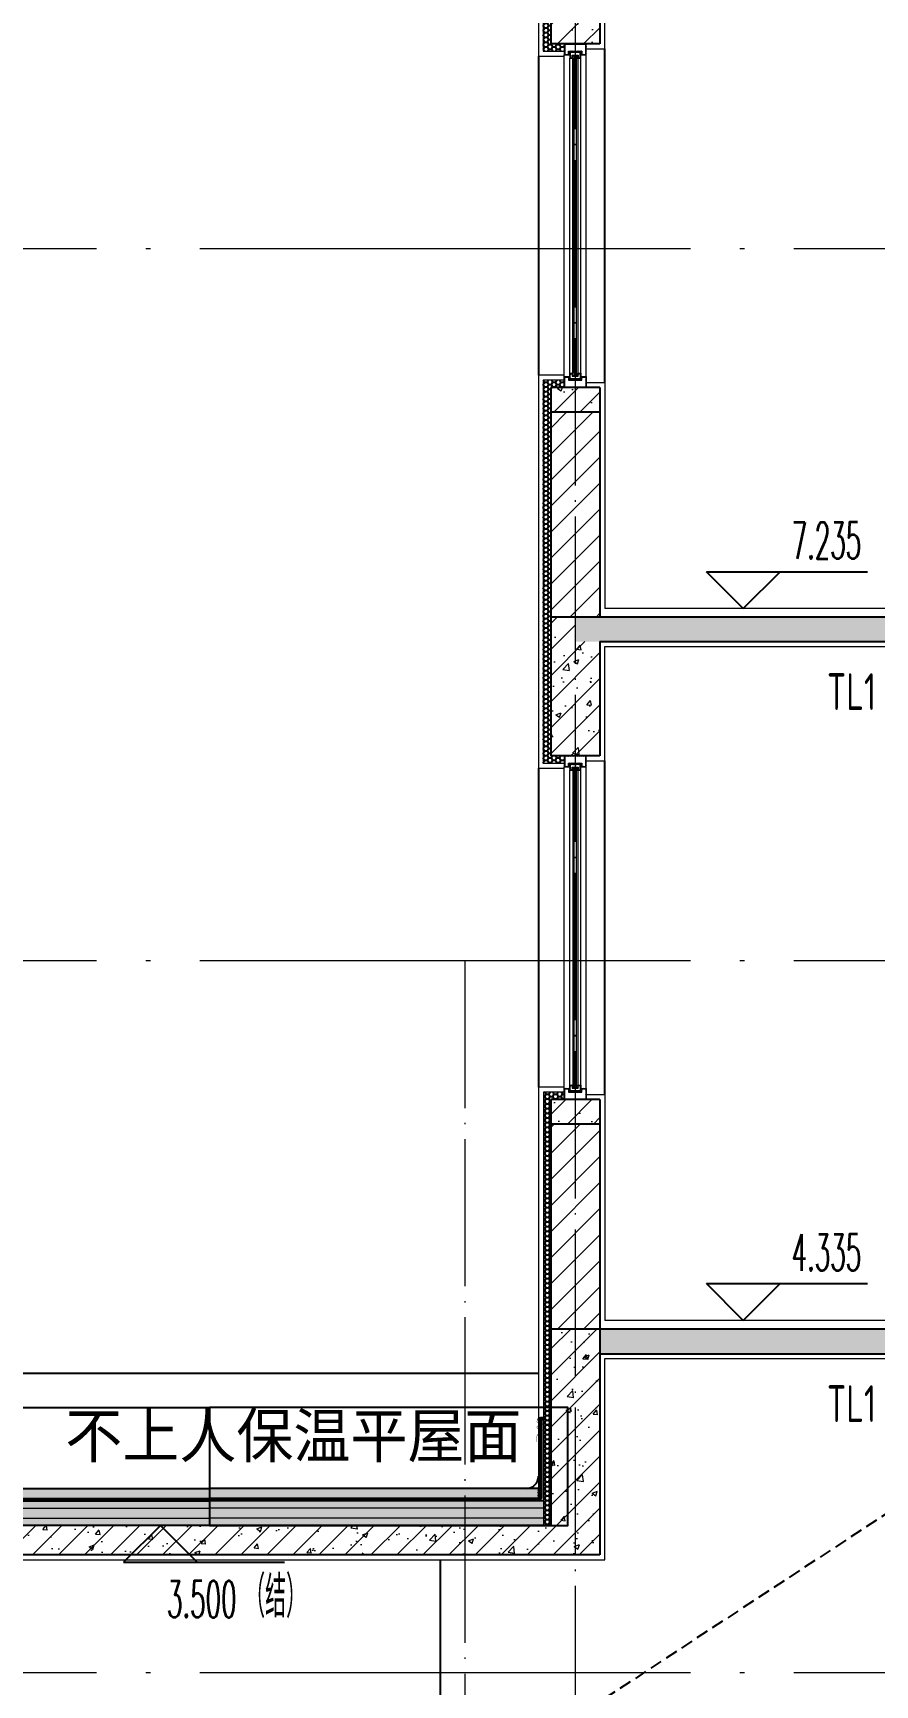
# Model space of a CAD drawing. Extents: x -461650 to 361314, y 245336 to 769729.
# Drawn here: x 278077 to 281507, y 716566 to 723296 of the extents above; entities that cross this region are included whole.
import ezdxf
from ezdxf.enums import TextEntityAlignment as Align
from ezdxf.xclip import XClip

# ---------------------------------------------------------------- set-up
doc = ezdxf.new("R2010")
doc.units = 0
doc.header["$LTSCALE"] = 1000
doc.header["$XCLIPFRAME"] = 2
for name, pattern in [('DASH', [0.35, 0.25, -0.1]), ('DOTE', [2.42, 2, -0.2, 0.02, -0.2]), ('HIDDEN', [0.375, 0.25, -0.125])]:
    doc.linetypes.add(name, pattern=pattern)
doc.layers.get('0').update_dxf_attribs({"linetype": 'CONTINUOUS'})
for name, color, linetype in [('3-屋面构造层', 157, 'CONTINUOUS'), ('DIM_ELEV', 3, 'CONTINUOUS'), ('PUB_TEXT', 2, 'CONTINUOUS'), ('SURFACE', 6, 'CONTINUOUS'), ('TEXT', 2, 'CONTINUOUS'), ('WALL', 5, 'CONTINUOUS'), ('审核', 1, 'CONTINUOUS'), ('看线', 251, 'CONTINUOUS'), ('立面-看线', 251, 'CONTINUOUS')]:
    doc.layers.add(name, color=color, linetype=linetype)
for name, color, linetype, lineweight in [('DOTE', 19, 'DOTE', 9), ('PUB_HATCH', 8, 'CONTINUOUS', 9), ('S_WINDOW', 144, 'CONTINUOUS', 15), ('内粉刷', 37, 'CONTINUOUS', 9), ('细细', 250, 'CONTINUOUS', 0)]:
    doc.layers.add(name, color=color, linetype=linetype, lineweight=lineweight)
doc.styles.add('_TCH_DIM', font='SIMPLEX.shx', dxfattribs={"width": 0.7, "bigfont": 'GBCBIG.shx'})
doc.styles.add('TSSD_REIN', font='tssdeng.shx', dxfattribs={"width": 0.7, "height": 300, "bigfont": 'tssdchn.shx'})
pattern_1 = [(315, (-218910.2607, -140541.0897), (-1.767766953, -1.767766953), []), (315, (-218909.0822, -140541.0897), (-1.767766953, -1.767766953), [])]
pattern_2 = [(315, (-218910.2607, -141979.3279), (-1.767766953, -1.767766953), []), (315, (-218909.0822, -141979.3279), (-1.767766953, -1.767766953), [])]
pattern_3 = [(45, (0, 0), (-53.0330086, 53.0330086), []), (50, (0, 0), (215.178055, -18.82564), [22.5, -247.5]), (355, (0, 0), (-41.6254, 225.65764), [18, -198]), (100.4514, (17.93, -1.57), (173.552815, 206.831863), [19.122057, -210.342634]), (46.1842, (0, 60), (320.172315, -49.655704), [33.75, -371.25]), (96.6356, (26.68, 55.86), (280.39881, 292.23536), [28.68309, -315.5139]), (351.1842, (0, 60), (280.39858, 292.23558), [27, -297]), (21, (30, 45), (179.072116, -120.785667), [22.5, -247.5]), (326, (30, 45), (72.9946, 217.545014), [18, -198]), (71.4514, (44.92, 34.93), (252.06679, 96.75915), [19.122057, -210.342634]), (37.5, (0, 0), (3.6479566, 99.868156), [0, -195.6, 0, -201, 0, -198.75]), (7.5, (0, 0), (78.920861, 118.323514), [0, -114.6, 0, -191.1, 0, -75.75]), (327.5, (-66.9, 0), (160.146731, -6.7664615), [0, -75, 0, -234, 0, -310.5]), (317.5, (-96.9, 0), (174.95585, 30.031495), [0, -97.5, 0, -155.4, 0, -220.5])]
pattern_4 = [(45, (-677627.57, 806144.725), (-53.0330086, 53.0330086), []), (50, (-677627.57, 806144.73), (215.178055, -18.82564), [22.5, -247.5]), (355, (-677627.57, 806144.73), (-41.6254, 225.65764), [18, -198]), (100.4514, (-677609.64, 806143.16), (173.552815, 206.831863), [19.122057, -210.342634]), (46.1842, (-677627.57, 806204.73), (320.172315, -49.655704), [33.75, -371.25]), (96.6356, (-677600.9, 806200.6), (280.39881, 292.23536), [28.68309, -315.5139]), (351.1842, (-677627.57, 806204.73), (280.39858, 292.23558), [27, -297]), (21, (-677597.57, 806189.73), (179.072116, -120.785667), [22.5, -247.5]), (326, (-677597.57, 806189.73), (72.9946, 217.545014), [18, -198]), (71.4514, (-677582.65, 806179.66), (252.06679, 96.75915), [19.122057, -210.342634]), (37.5, (-677627.57, 806144.725), (3.6479566, 99.868156), [0, -195.6, 0, -201, 0, -198.75]), (7.5, (-677627.57, 806144.73), (78.920861, 118.323514), [0, -114.6, 0, -191.1, 0, -75.75]), (327.5, (-677694.47, 806144.725), (160.146731, -6.7664615), [0, -75, 0, -234, 0, -310.5]), (317.5, (-677724.47, 806144.73), (174.95585, 30.031495), [0, -97.5, 0, -155.4, 0, -220.5])]

# ---------------------------------------------------------------- blocks, each defined once
blk = doc.blocks.new('zrszerf')
at = {"layer": '细细'}
h = blk.add_hatch(dxfattribs=at)
h.set_pattern_fill('金属', color=256, style=0)
h.set_pattern_definition(pattern_1)
h.paths.add_polyline_path([(257694.9, 608543.3), (257714.9, 608543.3), (257714.9, 608556.8), (257764.9, 608556.8), (257764.9, 608543.3), (257784.9, 608543.3), (257784.9, 608588.3), (257694.9, 608588.3)])
h.paths.add_polyline_path([(257712.9, 608558.8), (257712.9, 608545.3), (257696.9, 608545.3), (257696.9, 608586.3), (257782.9, 608586.3), (257782.9, 608545.3), (257766.9, 608545.3), (257766.9, 608558.8)], flags=16)
h = blk.add_hatch(dxfattribs=at)
h.set_pattern_fill('金属', color=256, style=0)
h.set_pattern_definition(pattern_1)
h.paths.add_polyline_path([(257762.4, 608554.8), (257762.4, 608529.8), (257750.4, 608529.8), (257750.4, 608539.8), (257729.4, 608539.8), (257729.4, 608529.8), (257717.4, 608529.8), (257717.4, 608554.8)])
h.paths.add_polyline_path([(257719.4, 608552.8), (257719.4, 608531.8), (257727.4, 608531.8), (257727.4, 608541.8), (257752.4, 608541.8), (257752.4, 608531.8), (257760.4, 608531.8), (257760.4, 608552.8)], flags=16)
h = blk.add_hatch(color=256, dxfattribs=at)
edge = h.paths.add_edge_path()
edge.add_line((257735.4, 608539.8), (257735.4, 608527.8))
edge.add_arc((257739.9, 608519.5), 9.44, 61.51755, 118.48245, ccw=False)
edge.add_line((257744.4, 608527.8), (257744.4, 608539.8))
edge.add_arc((257739.9, 608548.1), 9.44, 241.51755, 298.48245, ccw=False)
h = blk.add_hatch(dxfattribs=at)
h.set_pattern_fill('金属', color=256, style=0)
h.set_pattern_definition(pattern_2)
h.paths.add_polyline_path([(257694.9, 607233.3), (257714.9, 607233.3), (257714.9, 607219.8), (257764.9, 607219.8), (257764.9, 607233.3), (257784.9, 607233.3), (257784.9, 607188.3), (257694.9, 607188.3)])
h.paths.add_polyline_path([(257712.9, 607217.8), (257712.9, 607231.3), (257696.9, 607231.3), (257696.9, 607190.3), (257782.9, 607190.3), (257782.9, 607231.3), (257766.9, 607231.3), (257766.9, 607217.8)], flags=16)
h = blk.add_hatch(dxfattribs=at)
h.set_pattern_fill('金属', color=256, style=0)
h.set_pattern_definition(pattern_2)
h.paths.add_polyline_path([(257762.4, 607221.8), (257762.4, 607246.8), (257750.4, 607246.8), (257750.4, 607236.8), (257729.4, 607236.8), (257729.4, 607246.8), (257717.4, 607246.8), (257717.4, 607221.8)])
h.paths.add_polyline_path([(257719.4, 607223.8), (257719.4, 607244.8), (257727.4, 607244.8), (257727.4, 607234.8), (257752.4, 607234.8), (257752.4, 607244.8), (257760.4, 607244.8), (257760.4, 607223.8)], flags=16)
h = blk.add_hatch(color=256, dxfattribs=at)
edge = h.paths.add_edge_path()
edge.add_line((257735.4, 607236.8), (257735.4, 607248.8))
edge.add_arc((257739.9, 607257.1), 9.44, 241.51755, 298.48245)
edge.add_line((257744.4, 607248.8), (257744.4, 607236.8))
edge.add_arc((257739.9, 607228.5), 9.44, 61.51755, 118.48245)
at = {"layer": 'S_WINDOW'}
for p, q in [((257694.9, 607233.3), (257694.9, 608543.3)), ((257784.9, 607233.3), (257784.9, 608543.3)), ((257717.4, 607246.8), (257717.4, 608529.8)), ((257762.4, 607246.8), (257762.4, 608529.8))]:
    blk.add_line(p, q, dxfattribs=at)
for points in [[(257784.9, 608588.3), (257784.9, 608543.3), (257764.9, 608543.3), (257764.9, 608556.8), (257714.9, 608556.8), (257714.9, 608543.3), (257694.9, 608543.3), (257694.9, 608588.3)], [(257782.9, 608586.3), (257782.9, 608545.3), (257766.9, 608545.3), (257766.9, 608558.8), (257712.9, 608558.8), (257712.9, 608545.3), (257696.9, 608545.3), (257696.9, 608586.3)], [(257762.4, 608554.8), (257762.4, 608529.8), (257750.4, 608529.8), (257750.4, 608539.8), (257729.4, 608539.8), (257729.4, 608529.8), (257717.4, 608529.8), (257717.4, 608554.8)], [(257760.4, 608552.8), (257760.4, 608531.8), (257752.4, 608531.8), (257752.4, 608541.8), (257727.4, 608541.8), (257727.4, 608531.8), (257719.4, 608531.8), (257719.4, 608552.8)], [(257784.9, 607188.3), (257784.9, 607233.3), (257764.9, 607233.3), (257764.9, 607219.8), (257714.9, 607219.8), (257714.9, 607233.3), (257694.9, 607233.3), (257694.9, 607188.3)], [(257782.9, 607190.3), (257782.9, 607231.3), (257766.9, 607231.3), (257766.9, 607217.8), (257712.9, 607217.8), (257712.9, 607231.3), (257696.9, 607231.3), (257696.9, 607190.3)], [(257762.4, 607221.8), (257762.4, 607246.8), (257750.4, 607246.8), (257750.4, 607236.8), (257729.4, 607236.8), (257729.4, 607246.8), (257717.4, 607246.8), (257717.4, 607221.8)], [(257760.4, 607223.8), (257760.4, 607244.8), (257752.4, 607244.8), (257752.4, 607234.8), (257727.4, 607234.8), (257727.4, 607244.8), (257719.4, 607244.8), (257719.4, 607223.8)]]:
    blk.add_lwpolyline(points, close=True, dxfattribs=at)
at = {"layer": '细细'}
for points in [[(257735.4, 608539.8), (257735.4, 608527.8, -0.253805), (257744.4, 608527.8), (257744.4, 608539.8, -0.253805)], [(257735.4, 607236.8), (257735.4, 607248.8, 0.253805), (257744.4, 607248.8), (257744.4, 607236.8, 0.253805)]]:
    blk.add_lwpolyline(points, format="xyb", close=True, dxfattribs=at)
for points in [[(257735.4, 607248.8), (257735.4, 608539.8)], [(257744.4, 607248.8), (257744.4, 608539.8)], [(257729.4, 608529.8), (257729.4, 607246.8)], [(257750.4, 608529.8), (257750.4, 607246.8)]]:
    blk.add_lwpolyline(points, dxfattribs=at)
blk = doc.blocks.new('FGHFG4334GDFGDFFGGGGGGDFG4G')
at = {"layer": 'SURFACE', "const_width": 2.25}
for points in [[(46.5, 0), (0, 0)], [(46.5, -27.6), (0, -27.6)]]:
    blk.add_lwpolyline(points, dxfattribs=at)
at = {"layer": 'SURFACE', "const_width": 1.5}
blk.add_lwpolyline([(46.5, 17.2, -1), (46.5, 5.2), (46.5, -6.8, -1), (46.5, -18.8), (46.5, -36.8), (52.5, -48), (52.5, -72.8)], format="xyb", dxfattribs=at)
blk = doc.blocks.new('FGDGDGD')
at = {"layer": '3-屋面构造层'}
h = blk.add_hatch(dxfattribs=at)
h.set_pattern_fill('隔热材料01', color=256, scale=7.692308, style=0)
h.set_pattern_definition([(270, (9.5186, 433.228), (3.846153863, -7e-16), [0.385980771, -3.460173092]), (270, (6.637, 433.228), (3.846153863, -7e-16), [0.385980771, -3.460173092]), (90, (8.5996, 430.618), (-3.846153863, 2e-16), [0.385980771, -3.460173092]), (90, (7.556, 430.618), (-3.846153863, 2e-16), [0.385980771, -3.460173092]), (180, (10.002, 430), (-5e-16, -3.846153863), [3.848019248, 0.001865385]), (135, (8.9282, 430.193), (2e-16, 3.846144175), [0.328307694, -5.110980792]), (116.56505, (12.5422, 430.4251), (8.6793e-06, 3.8461487416), [0.215769232, -8.384500037]), (116.56505, (8.696, 430.4251), (8.6793e-06, 3.8461487416), [0.215769232, -8.384500037]), (153.43495, (13.1603, 430), (-8.679e-06, 3.846148742), [0.431538463, -8.168730805]), (153.43495, (9.3142, 430), (-8.679e-06, 3.846148742), [0.431538463, -8.168730805]), (63.43495, (12.4457, 431.0041), (-8.6793e-06, 3.8461487416), [2.054923086, -6.545346183]), (63.43495, (8.5996, 431.0041), (-8.6793e-06, 3.8461487416), [2.054923086, -6.545346183]), (116.56505, (13.3647, 433.228), (8.6793e-06, 3.8461487416), [0.215769232, -8.384500037]), (116.56505, (9.5186, 433.228), (8.6793e-06, 3.8461487416), [0.215769232, -8.384500037]), (135, (9.422, 433.421), (2e-16, 3.846144175), [0.328307694, -5.110980792]), (153.43495, (13.036, 433.6532), (-8.679e-06, 3.846148742), [0.431538463, -8.168730805]), (153.43495, (9.19, 433.6532), (-8.679e-06, 3.846148742), [0.431538463, -8.168730805]), (45, (6.7336, 433.421), (2e-16, 3.846144175), [0.328307694, -5.110980792]), (63.43495, (10.4833, 433.228), (-8.6793e-06, 3.8461487416), [0.215769232, -8.384500037]), (63.43495, (6.6371, 433.228), (-8.6793e-06, 3.8461487416), [0.215769232, -8.384500037]), (26.56505, (10.812, 433.6532), (8.679e-06, 3.846148742), [0.431538463, -8.168730805]), (26.56505, (6.9658, 433.6532), (8.679e-06, 3.846148742), [0.431538463, -8.168730805]), (116.56505, (11.4023, 431.0041), (8.6793e-06, 3.8461487416), [2.054923086, -6.545346183]), (116.56505, (7.5561, 431.0041), (8.6793e-06, 3.8461487416), [2.054923086, -6.545346183]), (45, (7.2275, 430.193), (2e-16, 3.846144175), [0.328307694, -5.110980792]), (63.43495, (11.3058, 430.4251), (-8.6793e-06, 3.8461487416), [0.215769232, -8.384500037]), (63.43495, (7.4596, 430.4251), (-8.6793e-06, 3.8461487416), [0.215769232, -8.384500037]), (26.56505, (10.6877, 430), (8.679e-06, 3.846148742), [0.431538463, -8.168730805]), (26.56505, (6.8415, 430), (8.679e-06, 3.846148742), [0.431538463, -8.168730805])])
edge = h.paths.add_edge_path()
edge.add_arc((682180.8, 585366.2), 9.23, 450, 540, ccw=False)
edge.add_line((682180.8, 585375.4), (682191.6, 585375.4))
edge.add_line((682191.6, 585375.4), (682191.6, 585366.2))
edge.add_line((682191.6, 585366.2), (682171.6, 585366.2))
h = blk.add_hatch(dxfattribs=at)
h.set_pattern_fill('混凝土', color=256, scale=5, angle=-1.14576, style=0)
h.set_pattern_definition([(48.854237, (-82751.966, -43707.863), (35.7930991, -3.8540962), [3.75, -41.25]), (353.854237, (-82751.966, -43707.863), (-6.1841378, 37.7408106), [3, -33]), (99.305637, (-82748.983, -43708.185), (29.6089874, 33.886691), [3.1870095, -35.0571056]), (45.038437, (-82751.766, -43697.865), (53.1858973, -9.3413237), [5.625, -61.875]), (95.489837, (-82747.334, -43698.644), (47.6977146, 47.7616795), [4.7805144, -52.58565]), (350.038437, (-82751.766, -43697.865), (47.6976773, 47.7617167), [4.5, -49.5]), (19.854237, (-82746.817, -43700.465), (29.4368469, -20.7237073), [3.75, -41.25]), (324.854237, (-82746.817, -43700.465), (12.8883392, 36.0069862), [3, -33]), (70.305637, (-82744.364, -43702.192), (42.3251977, 15.2832459), [3.1870095, -35.0571056]), (36.3542372, (-82751.966, -43707.863), (0.9406985, 16.62920733), [0, -32.6, 0, -33.5, 0, -33.125]), (6.3542372, (-82751.966, -43707.863), (13.54517982, 19.45362572), [0, -19.1, 0, -31.85, 0, -12.625]), (326.3542372, (-82763.114, -43707.64), (26.66323482, -1.66123381), [0, -12.5, 0, -39, 0, -51.75]), (316.3542372, (-82768.113, -43707.54), (29.2535633, 4.4211788), [0, -16.25, 0, -25.9, 0, -36.75])])
h.paths.add_polyline_path([(674875.1, 585046.2), (674875.1, 585086.2), (682171.6, 585086.2), (682171.6, 585046.2)])
h = blk.add_hatch(dxfattribs=at)
h.set_pattern_fill('隔热材料03', color=256, scale=12.5, style=0)
h.set_pattern_definition([(113.578, (-500407.8114, 374696.8656), (-0.0086926214, 6.2699620763), [1.075, -0.5693125, 2.8375, -0.5693125, 1.075, -0.6825]), (66.42, (-500406.1744, 374696.8656), (2.727787851, 6.0425e-05), [1.075, -0.5693125, 2.840375, -0.5693125, 1.075, -0.6825]), (180, (-500406.1744, 374696.8656), (0, 6.25), [1.636625, -1.0910625]), (180, (-500407.538, 374702.4906), (0, 6.25), [1.636625, -1.0910625]), (90, (-500405.7427, 374697.8548), (2.72775, 2e-16), [0.52175, -5.72825]), (90, (-500407.1066, 374700.9798), (2.72775, 2e-16), [0.52175, -5.72825]), (90, (-500408.2427, 374697.8548), (2.72775, 2e-16), [0.52175, -5.72825]), (90, (-500409.6066, 374700.9798), (2.72775, 2e-16), [0.52175, -5.72825])])
edge = h.paths.add_edge_path()
edge.add_line((682177.8, 585086.2), (682177.8, 585050.2))
edge.add_arc((682171.6, 585050.2), 6.25, 270, 360, ccw=False)
edge.add_line((682171.6, 585044), (682171.6, 585086.2))
edge.add_line((682171.6, 585086.2), (682177.8, 585086.2))
h = blk.add_hatch(dxfattribs=at)
h.set_pattern_fill('焦渣矿渣', color=256, scale=4, angle=-1.14576, style=0)
h.set_pattern_definition([(358.8542372, (-82751.966, -43697.863), (8.27546507, 13.69326162), [1.6, -14.4]), (298.8542372, (-82751.966, -43697.863), (15.99644496, -0.32013217), [1.6, -14.4]), (238.8542372, (-82750.366, -43697.895), (7.72097989, -14.0133938), [1.6, -14.4]), (268.8542372, (-82745.567, -43697.991), (15.83683295, -8.3183365), [2.4, -11.456]), (268.8542372, (-82743.967, -43698.023), (15.83683295, -8.3183365), [2.4, -11.456]), (268.8542372, (-82742.368, -43698.055), (15.83683295, -8.3183365), [2.4, -11.456])])
h.paths.add_polyline_path([(674875.1, 585006.2), (674875.1, 585036.2), (682191.6, 585036.2), (682191.6, 585006.2)])
h = blk.add_hatch(dxfattribs=at)
h.set_pattern_fill('加气混凝土', color=256, scale=5, style=0)
h.set_pattern_definition([(0, (-82734.266, -43726.163), (30, 60), [0, -60]), (0, (-82769.366, -43734.263), (30, 60), [0, -60]), (0, (-82749.866, -43734.863), (30, 60), [0, -60]), (0, (-82728.566, -43717.163), (30, 60), [0, -60]), (0, (-82753.466, -43737.863), (30, 60), [0, -60]), (0, (-82722.566, -43679.363), (30, 60), [0, -60]), (0, (-82740.866, -43684.163), (30, 60), [0, -60]), (0, (-82731.266, -43691.663), (30, 60), [0, -60]), (0, (-82780.166, -43692.863), (30, 60), [0, -60]), (0, (-82750.766, -43695.563), (30, 60), [0, -60]), (0, (-82762.166, -43710.863), (30, 60), [0, -60]), (0, (-82761.566, -43733.363), (30, 60), [0, -60]), (0, (-82739.066, -43735.763), (30, 60), [0, -60]), (0, (-82722.566, -43709.363), (30, 60), [0, -60]), (0, (-82778.666, -43718.663), (30, 60), [0, -60]), (0, (-82773.566, -43708.463), (30, 60), [0, -60]), (0, (-82750.166, -43712.663), (30, 60), [0, -60]), (0, (-82758.566, -43721.363), (30, 60), [0, -60]), (0, (-82763.366, -43701.563), (30, 60), [0, -60]), (0, (-82755.866, -43679.063), (30, 60), [0, -60]), (0, (-82776.266, -43731.263), (30, 60), [0, -60]), (0, (-82743.266, -43691.363), (30, 60), [0, -60]), (0, (-82771.166, -43690.463), (30, 60), [0, -60]), (0, (-82775.966, -43682.663), (30, 60), [0, -60]), (130.601294, (-82726.2516, -43698.149), (-149.999998343, 180.000000787), [2.6341554, -1103.7111]), (18.4349488, (-82730.537, -43697.006), (149.99999945, 59.99999956), [2.710524, -376.76279]), (90, (-82730.537, -43699.578), (30, 60), [2.5714284, -117.428565]), (161.565051, (-82727.966, -43700.435), (-150.000000755, 59.99999553), [2.710524, -376.76279]), (53.1301023, (-82727.966, -43700.435), (30.00000006, 59.99999997), [2.857143, -297.14285]), (135, (-82725.68, -43731.006), (-30.00000363, 59.99999594), [2.424366, -167.28126]), (45, (-82729.109, -43731.006), (29.9999998, 59.99999976), [2.424366, -167.28126]), (135, (-82727.394, -43732.72), (-30.00000363, 59.99999594), [2.424366, -167.28126]), (45, (-82727.394, -43732.72), (29.9999998, 59.99999976), [2.424366, -167.28126]), (116.565051, (-82754.537, -43690.72), (-5.2e-06, 119.9999967), [3.1943826, -63.88765]), (180, (-82755.966, -43687.863), (-30, 60), [3.4285716, -56.571425]), (63.434949, (-82760.823, -43690.72), (3e-07, 119.9999994), [3.1943826, -63.88765]), (116.565051, (-82759.394, -43693.58), (-5.2e-06, 119.9999967), [3.1943826, -63.88765]), (0, (-82759.394, -43693.58), (30, 60), [3.4285716, -56.571425]), (63.434949, (-82755.966, -43693.58), (3e-07, 119.9999994), [3.1943826, -63.88765]), (107.102728, (-82731.9658, -43711.0063), (-89.999996559, 300.000000484), [3.8861346, -1628.29025]), (143.972626, (-82733.1087, -43707.292), (-569.999992774, 419.999999525), [3.8861346, -812.202]), (180, (-82736.25, -43705.006), (-30, 60), [3.7142856, -56.28571]), (36.0273733, (-82743.1087, -43707.292), (569.999995788, 419.999995472), [3.8861346, -812.202]), (71.5650511, (-82744.252, -43710.721), (90.00000046, 299.99999948), [3.6140316, -375.85928]), (107.102728, (-82743.1087, -43714.4348), (-89.999996559, 300.000000484), [3.8861346, -1628.29025]), (143.972626, (-82739.966, -43716.7206), (-569.999992774, 419.999999525), [3.8861346, -812.202]), (0, (-82739.966, -43716.72), (30, 60), [3.7142856, -56.28571]), (36.0273733, (-82736.2516, -43716.7206), (569.999995788, 419.999995472), [3.8861346, -812.202]), (71.5650511, (-82733.109, -43714.435), (90.00000046, 299.99999948), [3.6140316, -375.85928]), (150.255118, (-82731.3944, -43683.006), (-90.000000213, 59.999999257), [2.303502, -481.43196]), (90, (-82733.394, -43684.15), (30, 60), [2.2857144, -117.714275]), (29.7448813, (-82733.3944, -43684.149), (90.000000053, 59.99999972), [2.303502, -481.43196]), (116.565051, (-82745.394, -43725.58), (-5.2e-06, 119.9999967), [3.1943826, -63.88765]), (168.690067, (-82746.823, -43722.7206), (-270.0000002, 59.999998494), [2.9137254, -608.96855]), (41.1859251, (-82751.9658, -43724.149), (749.999995456, 659.999994229), [3.0371844, -1272.5802]), (90, (-82751.966, -43727.006), (30, 60), [2.857143, -117.14285]), (138.814074, (-82749.68, -43729.0063), (-749.999986669, 660.000004204), [3.0371844, -1272.5802]), (16.6992442, (-82749.68, -43729.0063), (989.999992552, 299.999996858), [2.982945, -1249.85375]), (60.9453959, (-82746.823, -43728.149), (29.99999992, 59.999999469), [2.9416086, -1232.53395]), (109.983106, (-82770.5373, -43700.4348), (-150.000000565, 419.9999988885), [3.3442002, -1401.21975]), (155.556045, (-82771.68, -43697.292), (-390.0000014866, 179.99999626), [3.4522986, -1446.51315]), (24.4439547, (-82777.9658, -43697.292), (390.0000001945, 179.999999134), [3.4522986, -1446.51315]), (70.0168934, (-82779.1087, -43700.4348), (150.000000452, 419.999998958), [3.3442002, -1401.21975]), (109.983106, (-82777.9658, -43703.5777), (-150.000000565, 419.9999988885), [3.3442002, -1401.21975]), (160.016893, (-82774.823, -43704.7206), (-150.000000088, 59.999997267), [3.3442002, -698.93775]), (19.9831065, (-82774.823, -43704.7206), (149.999999176, 59.999999905), [3.3442002, -698.93775]), (70.0168934, (-82771.68, -43703.5777), (150.000000452, 419.999998958), [3.3442002, -1401.21975]), (122.005383, (-82748.2516, -43705.8634), (-30.000004026, 59.999996937), [2.6954232, -563.3434]), (18.4349488, (-82752.252, -43704.435), (149.99999945, 59.99999956), [2.710524, -376.76279]), (90, (-82752.252, -43707.006), (30, 60), [2.5714284, -117.428565]), (161.565051, (-82749.68, -43707.863), (-150.000000755, 59.99999553), [2.710524, -376.76279]), (54.4623222, (-82749.68, -43707.8634), (209.999999696, 299.99999955), [2.457807, -1029.82115]), (116.565051, (-82765.68, -43720.435), (-5.2e-06, 119.9999967), [3.1943826, -63.88765]), (180, (-82767.11, -43717.58), (-30, 60), [3.142857, -56.85714]), (59.0362434, (-82771.966, -43720.435), (30.000000098, 59.99999971), [3.3319728, -696.3822]), (120.963756, (-82770.2516, -43723.292), (-30.0000041, 59.999997245), [3.3319728, -696.3822]), (0, (-82770.25, -43723.29), (30, 60), [3.142857, -56.85714]), (63.434949, (-82767.11, -43723.29), (3e-07, 119.9999994), [3.1943826, -63.88765])])
h.paths.add_polyline_path([(682191.6, 584936.2), (674875.1, 584936.2), (674875.1, 584966.2), (682191.6, 584966.2)])
at = {"layer": '立面-看线'}
h = blk.add_hatch(dxfattribs=at)
h.set_pattern_fill('HONEY', color=256, scale=7)
h.set_pattern_definition([(0, (-799653.24, -415240.13), (16.66875, 9.623705), [11.1125, -22.225]), (120, (-799653.24, -415240.13), (-16.66874801, 9.62370845), [11.1125, -22.225]), (60, (-799653.24, -415240.13), (1.99e-06, 19.24741345), [-22.225, 11.1125])])
h.paths.add_polyline_path([(682191.6, 584966.2), (674875.1, 584966.2), (674875.1, 585006.2), (682191.6, 585006.2)])
at = {"layer": '3-屋面构造层'}
for p, q in [((682177.8, 585086.2), (674875.1, 585086.2)), ((682171.6, 585086.2), (682171.6, 585044)), ((682171.6, 585046.2), (674875.1, 585046.2)), ((682191.6, 585036.2), (674875.1, 585036.2))]:
    blk.add_line(p, q, dxfattribs=at)
at = {"layer": '3-屋面构造层', "color": 251, "linetype": 'DASH', "ltscale": 0.05, "const_width": 2.5}
for points in [[(682056.6, 585042.7), (682171.6, 585042.7, 0.414214), (682179.1, 585050.2), (682179.1, 585366.2)], [(682056.6, 585039), (682171.6, 585039, 0.414214), (682182.8, 585050.2), (682182.8, 585366.2)]]:
    blk.add_lwpolyline(points, format="xyb", dxfattribs=at)
at = {"layer": '3-屋面构造层', "color": 251}
for points in [[(682056.6, 585041.5), (682171.6, 585041.5, 0.414214), (682180.3, 585050.2), (682180.3, 585366.2)], [(682056.6, 585044), (682171.6, 585044, 0.414214), (682177.8, 585050.2), (682177.8, 585366.2)], [(682056.6, 585040.2), (682171.6, 585040.2, 0.414214), (682181.6, 585050.2), (682181.6, 585366.2), (682184.1, 585366.2), (682184.1, 585050.2, -0.414214), (682171.6, 585037.7), (682056.6, 585037.7)]]:
    blk.add_lwpolyline(points, format="xyb", dxfattribs=at)
at = {"layer": '3-屋面构造层', "ltscale": 0.8}
blk.add_lwpolyline([(682171.6, 585366.2, -0.414214), (682180.8, 585375.4), (682191.6, 585375.4), (682191.6, 585366.2), (682171.6, 585366.2)], format="xyb", dxfattribs=at)
at = {"layer": '3-屋面构造层', "color": 251, "linetype": 'DASH', "ltscale": 0.05, "const_width": 2.5}
for points in [[(682042.7, 585039), (674875.1, 585039)], [(682056.6, 585042.7), (682042.7, 585039)]]:
    blk.add_lwpolyline(points, dxfattribs=at)
at = {"layer": '3-屋面构造层', "color": 251}
for points in [[(682042.7, 585040.2), (674875.1, 585040.2)], [(674875.1, 585037.7), (682042.7, 585037.7)], [(682056, 585043.8), (682042.1, 585040.1)], [(682043.2, 585037.9), (682057.1, 585041.6)]]:
    blk.add_lwpolyline(points, dxfattribs=at)
at = {"layer": '3-屋面构造层'}
blk.add_arc((682121.6, 585136.2), 50, 270, 360, dxfattribs=at)
at = {"layer": 'PUB_HATCH', "color": 215}
for p, q in [((682191.6, 585006.2), (674875.1, 585006.2)), ((682191.6, 584966.2), (674875.1, 584966.2))]:
    blk.add_line(p, q, dxfattribs=at)
at = {"layer": '3-屋面构造层', "color": 1, "xscale": -1}
blk.add_blockref('FGHFG4334GDFGDFFGGGGGGDFG4G', (682218.1, 585349), dxfattribs=at)
blk = doc.blocks.new('BFGBFBCBVFB')
at = {"layer": 'PUB_HATCH'}
h = blk.add_hatch(dxfattribs=at)
h.set_pattern_fill('钢筋混凝土', color=256, scale=30, style=0)
h.set_pattern_definition(pattern_3)
h.paths.add_polyline_path([(888522.3, 25515), (888522.3, 25415), (888722.3, 25415), (888722.3, 25515)])
h = blk.add_hatch(dxfattribs=at)
h.set_pattern_fill('普通砖', color=256, scale=30, style=0)
h.set_pattern_definition([(45, (0, 53.85), (-53.03303, 53.03303), [])])
h.paths.add_polyline_path([(888722.4, 25415), (888522.4, 25415), (888522.4, 24580), (888722.4, 24580)])
h = blk.add_hatch(dxfattribs=at)
h.set_pattern_fill('钢筋混凝土', color=256, scale=30, style=0)
h.set_pattern_definition(pattern_3)
h.paths.add_polyline_path([(888722.3, 24480), (888622.3, 24480), (888622.3, 24580), (888522.3, 24580), (888522.3, 24015), (888722.3, 24015)])
h = blk.add_hatch(dxfattribs=at)
h.set_pattern_fill('钢筋混凝土', color=256, scale=30, style=0)
h.set_pattern_definition(pattern_3)
h.paths.add_polyline_path([(888622.3, 24580), (888622.3, 24480), (889952.4, 24480), (889952.4, 24180), (890152.4, 24180), (890152.4, 24301.2), (892203.9, 23030), (892572.4, 23030), (892572.4, 22730), (892772.4, 22730), (892772.4, 23030), (894172.3, 23030), (894172.3, 23130), (892232.4, 23130), (892232.4, 23291.1), (891972.4, 23291.1), (891972.4, 23452.2), (891712.4, 23452.2), (891712.4, 23613.3), (891452.4, 23613.3), (891452.4, 23774.4), (891192.4, 23774.4), (891192.4, 23935.5), (890932.4, 23935.5), (890932.4, 24096.6), (890672.4, 24096.6), (890672.4, 24257.8), (890412.4, 24257.8), (890412.4, 24418.9), (890152.4, 24418.9), (890152.4, 24580)])
at = {"layer": '立面-看线'}
h = blk.add_hatch(dxfattribs=at)
h.set_pattern_fill('HONEY', color=256, scale=7)
h.set_pattern_definition([(0, (77469.076, -360831.97), (16.66875, 9.623705), [11.1125, -22.225]), (120, (77469.076, -360831.97), (-16.66874801, 9.62370845), [11.1125, -22.225]), (60, (77469.076, -360831.97), (1.99e-06, 19.24741345), [-22.225, 11.1125])])
h.paths.add_polyline_path([(888492.3, 24615), (888522.3, 24615), (888522.3, 25515), (888577.3, 25515), (888577.3, 25545), (888492.3, 25545)])
h = blk.add_hatch(dxfattribs=at)
h.set_pattern_fill('HONEY', color=256, scale=7)
h.set_pattern_definition([(0, (77469.098, -360831.968), (16.66875, 9.623705), [11.1125, -22.225]), (120, (77469.098, -360831.968), (-16.66874801, 9.62370845), [11.1125, -22.225]), (60, (77469.098, -360831.968), (1.99e-06, 19.24741345), [-22.225, 11.1125])])
h.paths.add_polyline_path([(888492.3, 24615), (888522.3, 24615), (888522.3, 24015), (888577.3, 24015), (888577.3, 23985), (888492.3, 23985)])
at = {"layer": 'PUB_HATCH', "color": 215}
blk.add_lwpolyline([(888577.3, 25545), (888492.3, 25545), (888492.3, 23985), (888577.3, 23985)], dxfattribs=at)
at = {"layer": 'WALL'}
for p, q in [((888522.3, 25515), (888522.3, 25415)), ((888722.3, 25515), (888522.3, 25515)), ((888722.3, 25515), (888722.3, 25415)), ((888722.3, 25415), (888522.3, 25415)), ((888522.4, 25415), (888522.4, 24580)), ((888722.3, 25415), (888722.4, 25415)), ((888722.4, 25415), (888722.4, 24580)), ((888522.3, 24580), (888522.3, 24015)), ((888622.3, 24580), (888522.3, 24580)), ((888622.3, 24580), (888522.4, 24580)), ((890152.4, 24580), (888622.3, 24580)), ((888722.3, 24480), (888722.3, 24015)), ((888722.3, 24480), (889952.4, 24480)), ((888722.3, 24015), (888522.3, 24015))]:
    blk.add_line(p, q, dxfattribs=at)
at = {"layer": '内粉刷'}
for p, q in [((890152.4, 24615), (888742.3, 24615)), ((888742.3, 24460), (889932.4, 24460))]:
    blk.add_line(p, q, dxfattribs=at)
for points in [[(888577.3, 25565), (888472.3, 25565), (888472.3, 23965), (888577.3, 23965)], [(888667.3, 25535), (888742.3, 25535), (888742.3, 24615)], [(888667.3, 23995), (888742.3, 23995), (888742.3, 24460)]]:
    blk.add_lwpolyline(points, dxfattribs=at)
at = {"layer": '看线'}
for p, q in [((888472.3, 26865), (888472.3, 25565)), ((888742.3, 25535), (888742.3, 26895))]:
    blk.add_line(p, q, dxfattribs=at)
at = {"xscale": -1}
blk.add_blockref('zrszerf', (1146362.2, -581673.3), dxfattribs=at)
blk = doc.blocks.new('A$C0DDB073D')
at = {"layer": 'PUB_HATCH'}
h = blk.add_hatch(dxfattribs=at)
h.set_pattern_fill('钢筋混凝土', color=256, scale=30, style=0)
h.set_pattern_definition(pattern_3)
h.paths.add_polyline_path([(199.9, 0), (199.9, -100), (1430, -100), (1430, -400), (1630, -400), (1630, -278.8), (3681.5, -1550), (4050, -1550), (4050, -1850), (4250, -1850), (4250, -1550), (5649.9, -1550), (5649.9, -1450), (3710, -1450), (3710, -1288.9), (3450, -1288.9), (3450, -1127.8), (3190, -1127.8), (3190, -966.7), (2930, -966.7), (2930, -805.6), (2670, -805.6), (2670, -644.5), (2410, -644.5), (2410, -483.3), (2150, -483.3), (2150, -322.2), (1890, -322.2), (1890, -161.1), (1630, -161.1), (1630, 0)])
at = {"layer": 'WALL'}
for p, q in [((199.9, 0), (199.9, -100)), ((1630, 0), (199.9, 0)), ((1630, -161.1), (1630, 0)), ((199.9, -100), (1430, -100)), ((1430, -100), (1430, -400)), ((1890, -161.1), (1630, -161.1)), ((1890, -322.2), (1890, -161.1)), ((1630, -400), (1630, -278.8)), ((1630, -278.8), (3681.5, -1550)), ((2150, -322.2), (1890, -322.2)), ((2150, -483.3), (2150, -322.2)), ((1430, -400), (1630, -400)), ((2410, -483.3), (2150, -483.3)), ((2410, -644.5), (2410, -483.3)), ((2670, -644.5), (2410, -644.5)), ((2670, -805.6), (2670, -644.5)), ((2930, -805.6), (2670, -805.6)), ((2930, -966.7), (2930, -805.6)), ((3190, -966.7), (2930, -966.7)), ((3190, -1127.8), (3190, -966.7)), ((3450, -1127.8), (3190, -1127.8)), ((3450, -1288.9), (3450, -1127.8)), ((3710, -1288.9), (3450, -1288.9)), ((3710, -1450), (3710, -1288.9)), ((5649.9, -1450), (3710, -1450)), ((5649.9, -1550), (5649.9, -1450)), ((3681.5, -1550), (4050, -1550)), ((4050, -1550), (4050, -1850)), ((4250, -1850), (4250, -1550)), ((4250, -1550), (5649.9, -1550)), ((4050, -1850), (4250, -1850))]:
    blk.add_line(p, q, dxfattribs=at)
at = {"layer": '内粉刷'}
for p, q in [((1630, 35), (219.9, 35)), ((219.9, -120), (1410, -120)), ((1410, -120), (1410, -420)), ((1650, -420), (1650, -314.7)), ((1410, -420), (1650, -420)), ((5630, -1415), (3710, -1415))]:
    blk.add_line(p, q, dxfattribs=at)
for points in [[(3710, -1415), (3710, -1253.9), (3450, -1253.9), (3450, -1092.8), (3190, -1092.8), (3190, -931.7), (2930, -931.7), (2930, -770.6), (2670, -770.6), (2670, -609.5), (2410, -609.5), (2410, -448.3), (2150, -448.3), (2150, -287.2), (1890, -287.2), (1890, -126.1), (1630, -126.1), (1630, 35)], [(5630, -1570), (4270, -1570), (4270, -1870), (4030, -1870), (4030, -1570), (3675.8, -1570), (1650, -314.7)]]:
    blk.add_lwpolyline(points, dxfattribs=at)
at = {"layer": '看线'}
blk.add_line((4270, -1415), (4270, 1030), dxfattribs=at)

msp = doc.modelspace()

# ---------------------------------------------------------------- hatches: boundary and pattern name
at = {"layer": 'PUB_HATCH'}
h = msp.add_hatch(dxfattribs=at)
h.set_pattern_fill('钢筋混凝土', color=256, scale=30, style=0)
h.set_pattern_definition(pattern_4)
h.paths.add_polyline_path([(280185.72, 718951.33), (280185.72, 718851.33), (280385.72, 718851.33), (280385.72, 718951.33)])
h = msp.add_hatch(dxfattribs=at)
h.set_pattern_fill('普通砖', color=256, scale=30, style=0)
h.set_pattern_definition([(45, (-677627.57, 806198.58), (-53.03303, 53.03303), [])])
h.paths.add_polyline_path([(280385.78, 718851.33), (280185.78, 718851.33), (280185.8, 718016.33), (280385.8, 718016.33)])
h = msp.add_hatch(dxfattribs=at)
h.set_pattern_fill('钢筋混凝土', color=256, scale=30, style=0)
h.set_pattern_definition(pattern_4)
h.paths.add_polyline_path([(280185.74, 718016.33), (280185.74, 717216.31), (280385.74, 717096.31), (280385.74, 718016.33)])
h = msp.add_hatch(dxfattribs=at)
h.set_pattern_fill('钢筋混凝土', color=256, scale=30, style=0)
h.set_pattern_definition(pattern_4)
h.paths.add_polyline_path([(280385.74, 717096.31), (280185.74, 717216.31), (277435.76, 717216.31), (277369.09, 717176.31), (277435.76, 717096.31)])
at = {"layer": '立面-看线'}
h = msp.add_hatch(dxfattribs=at)
h.set_pattern_fill('HONEY', color=256, scale=7)
h.set_pattern_definition([(0, (-530867.522, 332619.375), (16.66875, 9.623705), [11.1125, -22.225]), (120, (-530867.522, 332619.375), (-16.66874801, 9.62370845), [11.1125, -22.225]), (60, (-530867.522, 332619.375), (1.99e-06, 19.24741345), [-22.225, 11.1125])])
h.paths.add_polyline_path([(280155.72, 718066.33), (280185.72, 718066.33), (280185.72, 718951.33), (280240.72, 718951.33), (280240.72, 718981.33), (280155.72, 718981.33)])
h = msp.add_hatch(dxfattribs=at)
h.set_pattern_fill('HONEY', color=256, scale=7)
h.set_pattern_definition([(0, (-530867.5, 332619.376), (16.66875, 9.623705), [11.1125, -22.225]), (120, (-530867.5, 332619.376), (-16.66874801, 9.62370845), [11.1125, -22.225]), (60, (-530867.5, 332619.376), (1.99e-06, 19.24741345), [-22.225, 11.1125])])
h.paths.add_polyline_path([(280155.74, 717216.31), (280185.74, 717216.31), (280185.74, 718066.33), (280155.74, 718066.33)])

# ---------------------------------------------------------------- linework, layer by layer
at = {"layer": 'DIM_ELEV', "color": 6}
for p, q in [((280970.12, 720951.34), (280820.12, 721101.34)), ((280820.12, 721101.34), (281476.12, 721101.34)), ((280970.12, 720951.34), (281120.12, 721101.34)), ((280970.12, 718051.32), (280820.12, 718201.32)), ((280820.12, 718201.32), (281476.12, 718201.32)), ((280970.12, 718051.32), (281120.12, 718201.32))]:
    msp.add_line(p, q, dxfattribs=at)
at = {"layer": 'DIM_ELEV', "color": 3}
for p, q in [((278595.43, 717216.31), (278445.43, 717066.31)), ((278595.43, 717216.31), (278745.43, 717066.31)), ((278445.43, 717066.31), (279101.43, 717066.31))]:
    msp.add_line(p, q, dxfattribs=at)
at = {"layer": 'DOTE', "color": 1, "linetype": 'DOTE', "ltscale": 0.3}
for p, q in [((280285.74, 732216.31), (280285.76, 707639.31)), ((279835.76, 719516.31), (279835.76, 707639.31))]:
    msp.add_line(p, q, dxfattribs=at)
at = {"layer": 'DOTE', "color": 1, "linetype": 'DOTE'}
for p, q in [((290435.8, 722416.31), (274958.74, 722416.31)), ((290435.8, 722416.31), (274958.74, 722416.31)), ((290435.8, 719516.31), (274958.74, 719516.31)), ((290435.8, 716616.31), (274958.74, 716616.31))]:
    msp.add_line(p, q, dxfattribs=at)
at = {"layer": 'PUB_HATCH', "color": 215}
msp.add_lwpolyline([(280240.72, 718981.33), (280155.72, 718981.33), (280155.72, 717216.31)], dxfattribs=at)
at = {"layer": 'WALL'}
for p, q in [((280185.72, 718951.33), (280185.72, 718851.33)), ((280385.72, 718951.33), (280185.72, 718951.33)), ((280385.72, 718951.33), (280385.72, 718851.33)), ((280385.72, 718851.33), (280185.72, 718851.33)), ((280185.78, 718851.33), (280185.8, 718016.33)), ((280385.72, 718851.33), (280385.78, 718851.33)), ((280385.78, 718851.33), (280385.8, 718016.33)), ((280185.74, 718016.33), (280185.74, 717216.31)), ((280385.74, 718016.33), (280185.74, 718016.33)), ((280385.74, 718016.33), (280385.74, 717096.31)), ((280185.74, 717216.31), (277435.76, 717216.31)), ((280385.74, 717096.31), (277435.76, 717096.31))]:
    msp.add_line(p, q, dxfattribs=at)
at = {"layer": '内粉刷'}
for points in [[(280240.72, 719001.33), (280135.72, 719001.33), (280135.72, 717366.3)], [(280330.72, 718971.33), (280405.72, 718971.33), (280405.72, 718051.33)], [(277380.71, 716346.31), (277455.77, 716346.31), (277455.77, 717076.31), (280405.69, 717076.31), (280405.69, 717896.32)]]:
    msp.add_lwpolyline(points, dxfattribs=at)
at = {"layer": '审核', "color": 58, "linetype": 'HIDDEN', "ltscale": 0.2}
msp.add_lwpolyline([(284195.81, 718801.32), (283895.81, 718801.32), (279735.81, 716071.91), (279435.81, 716071.91)], dxfattribs=at)
at = {"layer": '看线'}
for p, q in [((280405.72, 718971.33), (280405.72, 720331.33)), ((280135.72, 720301.33), (280135.72, 719001.33)), ((277455.75, 717836.34), (280135.72, 717836.34))]:
    msp.add_line(p, q, dxfattribs=at)
at = {"layer": '看线', "color": 252}
msp.add_line((279735.77, 717076.31), (279735.81, 713871.91), dxfattribs=at)

# ---------------------------------------------------------------- block references
for name, p in [('BFGBFBCBVFB', (-608336.65, 699236.52)), ('BFGBFBCBVFB', (-608336.65, 696336.52)), ('A$C0DDB073D', (280185.74, 718015.88))]:
    msp.add_blockref(name, p)
at = {"xscale": -1}
msp.add_blockref('zrszerf', (538025.64, 111763.01), dxfattribs=at)
ref = msp.add_blockref('FGDGDGD', (959627.33, 132280.12), dxfattribs=dict(xscale=-1))
XClip(ref).set_block_clipping_path([(680831.5914428351, 584936.1769558351), (682291.5665918037, 585415.8410118448)])
ref = msp.add_blockref('FGDGDGD', (-402035.86, 132280.12))
XClip(ref).set_block_clipping_path([(680831.5914428351, 584936.1769558351), (682291.5665918037, 585415.8410118448)])

# ---------------------------------------------------------------- texts
at = {"layer": 'DIM_ELEV', "color": 7, "style": '_TCH_DIM'}
for s, height, width, p in [('（结）', 168.794, 0.7, (278937.33, 716841.26)), ('3.500', 148.75, 0.494118, (278622.33, 716841.26))]:
    msp.add_text(s, height=height, dxfattribs=dict(at, width=width)).set_placement(p)
at = {"layer": 'PUB_TEXT', "color": 6, "style": '_TCH_DIM', "width": 0.494118}
for s, p in [('7.235', (281167.12, 721153.84)), ('4.335', (281167.12, 718253.82))]:
    msp.add_text(s, height=148.75, dxfattribs=at).set_placement(p)
at = {"layer": 'PUB_TEXT'}
msp.add_text('不上人保温平屋面', height=178.723, dxfattribs=at).set_placement((278208.08, 717492.67))
at = {"layer": 'TEXT', "color": 230, "style": 'TSSD_REIN', "width": 0.7}
for p in [(281411.33, 720537.95), (281411.33, 717637.32)]:
    msp.add_text('TL1', height=150, dxfattribs=at).set_placement(p, align=Align.CENTER)

doc.saveas('drawing.dxf')
